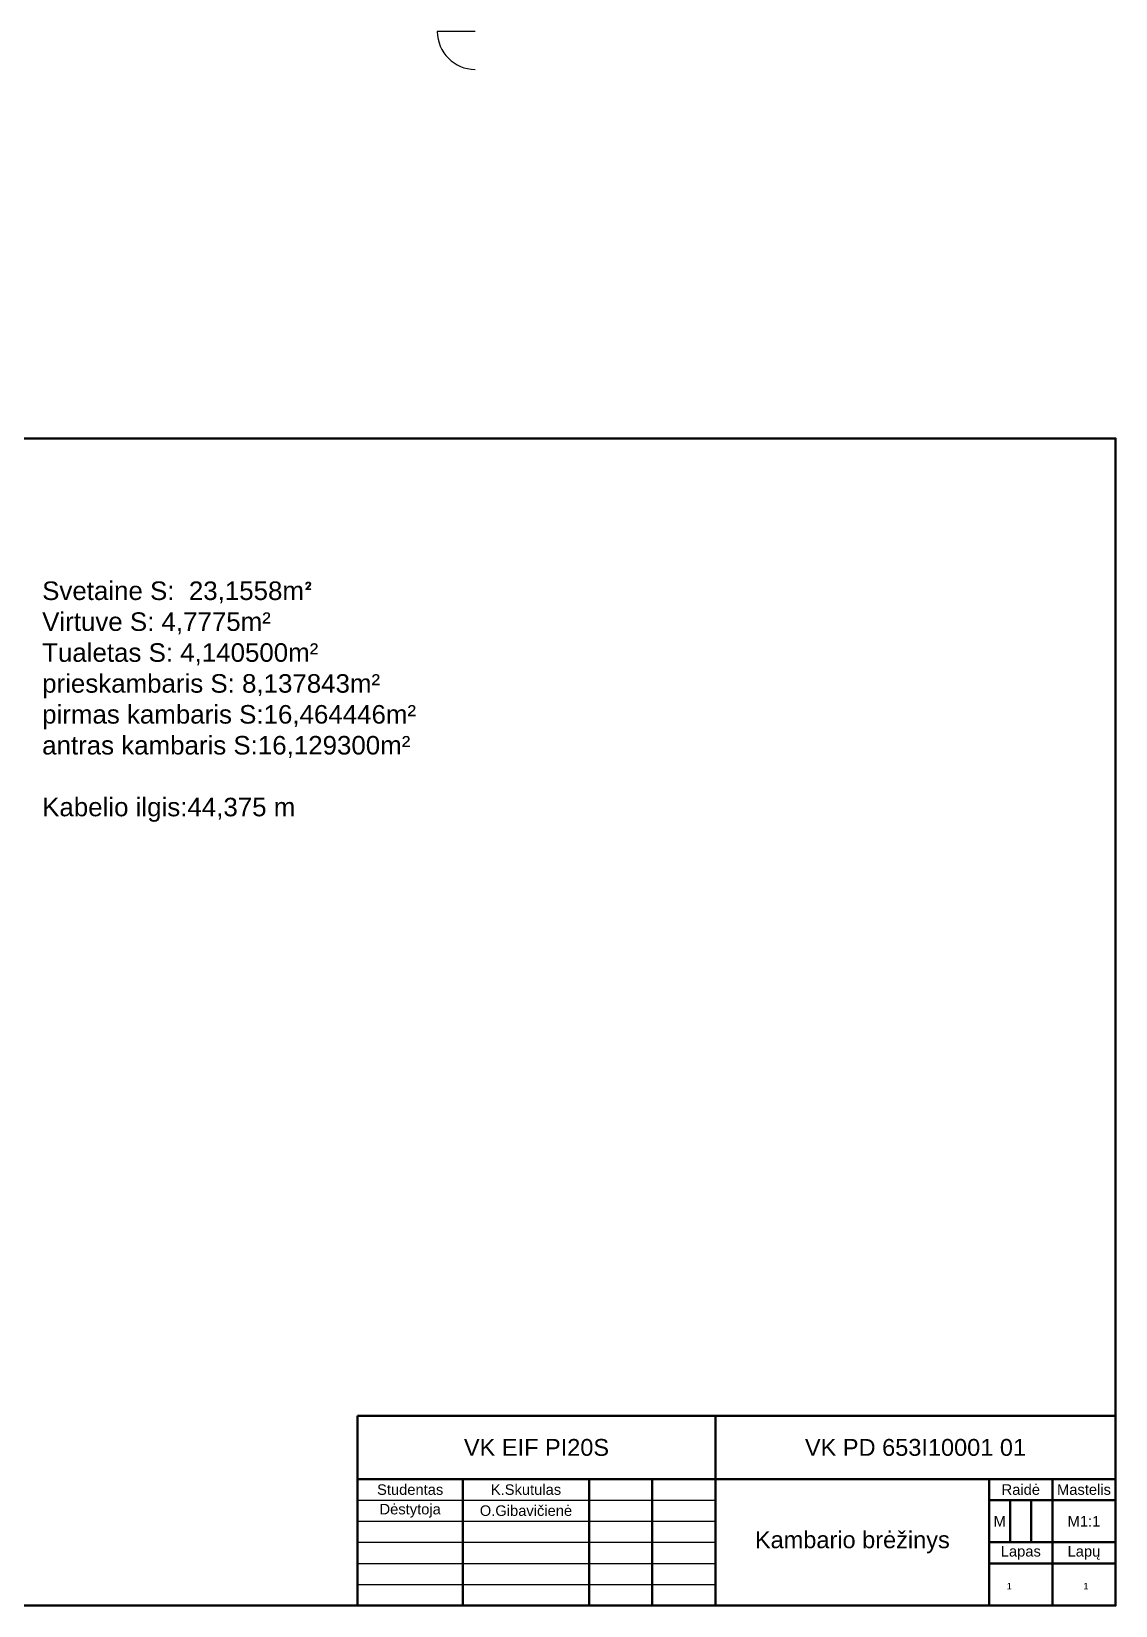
# Model space of a CAD drawing. Header units: millimetres. Extents: x 2020 to 41020, y 1010 to 38367.
# Drawn here: x 15277 to 41020, y 1010 to 38367 of the extents above; entities that cross this region are included whole.
import ezdxf

# ---------------------------------------------------------------- set-up
doc = ezdxf.new("R2010")
doc.units = ezdxf.units.MM
doc.layers.add('Brezinys', color=7, linetype='Continuous', plot=False)
doc.layers.add('Matmenys', color=80, linetype='Continuous', plot=False)
doc.styles.get("Standard").update_dxf_attribs({"font": 'arial.ttf'})

msp = doc.modelspace()

# ---------------------------------------------------------------- linework, layer by layer
at = {"lineweight": 50}
for p, q in [((23020, 5510), (41020, 5510)), ((31520, 1010), (31520, 5510)), ((23020, 4010), (41020, 4010)), ((25520, 1010), (25520, 4010)), ((28520, 1010), (28520, 4010)), ((30020, 1010), (30020, 4010)), ((38020, 1010), (38020, 4010)), ((39520, 1010), (39520, 4010)), ((38020, 3510), (41020, 3510)), ((38520, 3510), (38520, 2510)), ((39020, 3510), (39020, 2510)), ((38020, 2510), (41020, 2510)), ((38020, 2010), (41020, 2010))]:
    msp.add_line(p, q, dxfattribs=at)
for p, q in [((23020, 3510), (31520, 3510)), ((23020, 3010), (31520, 3010)), ((23020, 2510), (31520, 2510)), ((23020, 2010), (31520, 2010)), ((23020, 1510), (31520, 1510))]:
    msp.add_line(p, q)
msp.add_lwpolyline([(2020, 1010), (41020, 1010), (41020, 28710), (2020, 28710)], close=True, dxfattribs=at)
msp.add_lwpolyline([(23020, 5510), (23020, 1010), (41020, 1010), (41020, 5510)], dxfattribs=at)
at = {"layer": 'Brezinys'}
msp.add_line((25814.172, 38366.583), (24914.172, 38366.583), dxfattribs=at)
msp.add_arc((25814.172, 38366.583), 900, 180, 270, dxfattribs=at)

# ---------------------------------------------------------------- texts
at = {"attachment_point": 5}
for s, width, heights, insert, char_height in [('\\pxqc;VK EIF PI20S', 8500, [0], (27270, 4760), 400), ('\\pxqc;VK PD 653I10001 01', 9500, [0], (36270, 4760), 400), ('\\pxqc;Studentas', 2500, [0], (24270, 3760), 250), ('\\pxqc;K.Skutulas', 3000, [0], (27020, 3760), 250), ('\\pxqc;Raid{\\fArial|b0|i0|c186|p34;ė}', 1500, [254.093], (38770, 3760), 250), ('\\pxqc;Mastelis', 1500, [0], (40270, 3760), 250), ('\\pxqc;D{\\fArial|b0|i0|c186|p34;ėstytoja}', 2500, [0], (24270, 3260), 250), ('\\pxqc;O.Gibavi{\\fArial|b0|i0|c186|p34;čienė}', 3000, [0], (27020, 3260), 250), ('\\pxqc;M', 500, [0], (38270, 3010), 250), ('\\pxqc;M1:1', 1500, [0], (40270, 3010), 250), ('\\pxqc;Kambario br{\\fArial|b0|i0|c186|p34;ėžinys}', 6500, [0], (34770, 2510), 400), ('\\pxqc;Lapas', 1500, [0], (38770, 2260), 250), ('\\pxqc;Lap{\\fArial|b0|i0|c186|p34;ų}', 1500, [0], (40270, 2260), 250)]:
    msp.add_mtext_dynamic_manual_height_columns(s, width=width, gutter_width=1250, heights=heights, dxfattribs=dict(at, insert=insert, char_height=char_height))
at = {"layer": 'Brezinys', "insert": (38437.503, 1546.911), "char_height": 156.27642, "attachment_point": 1}
msp.add_mtext_dynamic_manual_height_columns('1                            1', width=7092.80264, gutter_width=781.382, heights=[0], dxfattribs=at)
at = {"layer": 'Matmenys', "insert": (15530.898, 25313.554), "char_height": 439.874758, "attachment_point": 1}
msp.add_mtext_dynamic_manual_height_columns('Svetaine S:  23,1558m{\\fISOCPEUR|b0|i0|c0|p34;²}\\PVirtuve S: 4,7775m²^JTualetas S: 4,140500m²^Jprieskambaris S: 8,137843m²^Jpirmas kambaris S:16,464446m²^Jantras kambaris S:16,129300m²^J^JKabelio ilgis:44,375 m', width=247741.41879, gutter_width=2199.374, heights=[0], dxfattribs=at)

doc.saveas('drawing.dxf')
